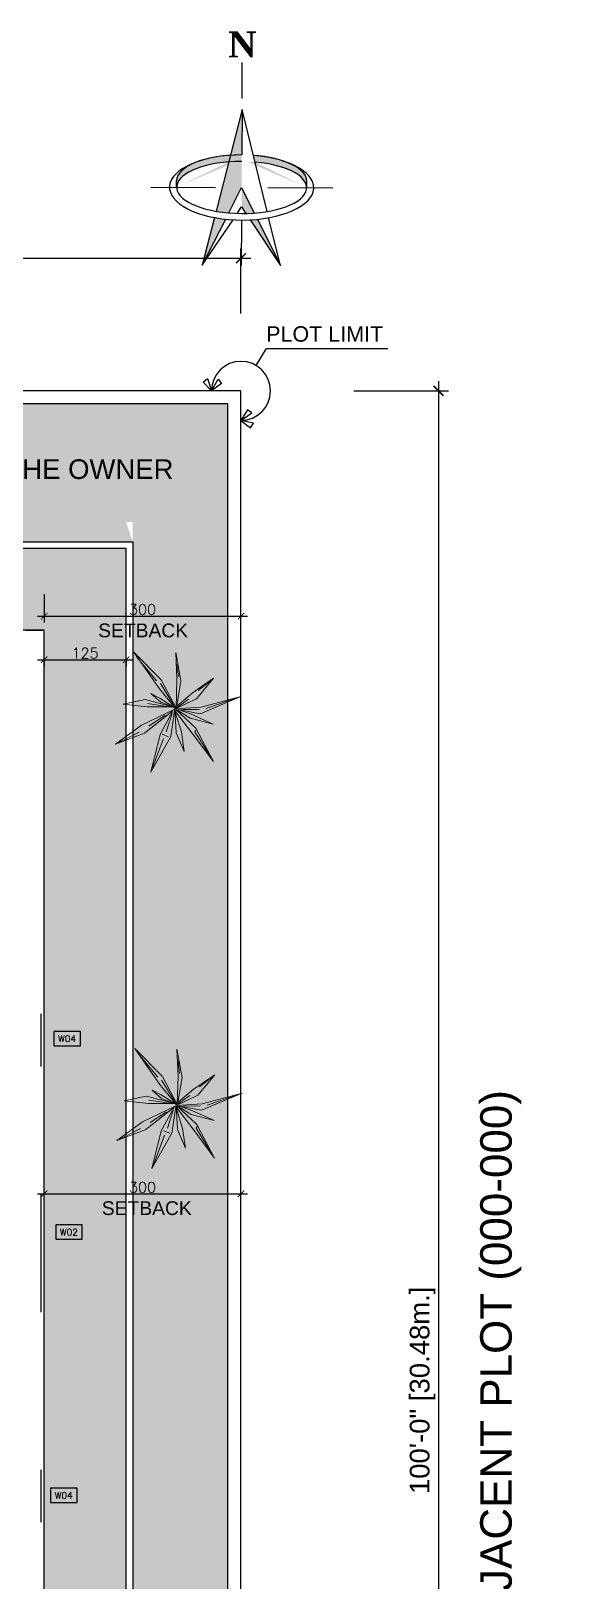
# Model space of a CAD drawing. Header units: centimetres. Extents: x -10658 to 14823, y -5448 to 3597.
# Drawn here: x -320 to 490, y 1235 to 3597 of the extents above; entities that cross this region are included whole.
import ezdxf
from ezdxf.enums import TextEntityAlignment as Align

# ---------------------------------------------------------------- set-up
doc = ezdxf.new("R2010")
doc.units = ezdxf.units.CM
doc.header["$LTSCALE"] = 100
doc.header["$MEASUREMENT"] = 0
doc.header["$PDMODE"] = 35
for name, pattern in [('A0-01 FLOOR PLANS$0$HIDDEN', [0.375, 0.25, -0.125]), ('FINAL PLOT$0$CENTER', [2, 1.25, -0.25, 0.25, -0.25]), ('FINAL PLOT$0$FINAL PLOT$0$CENTER', [2, 1.25, -0.25, 0.25, -0.25])]:
    doc.linetypes.add(name, pattern=pattern)
for name, color, linetype in [('A0-01 FLOOR PLANS$0$HIDDEN -03', 8, 'A0-01 FLOOR PLANS$0$HIDDEN'), ('A0-01 FLOOR PLANS$0$TEXT-SCHED', 3, 'Continuous'), ('A0-01 FLOOR PLANS$0$WALL-03', 2, 'Continuous'), ('DIM IN', 1, 'Continuous'), ('FINAL PLOT$0$CUTTING LINE', 4, 'Continuous'), ('FINAL PLOT$0$DIM-OUT', 1, 'Continuous'), ('FINAL PLOT$0$FINAL PLOT NORTH', 4, 'Continuous'), ('FINAL PLOT$0$NORTH', 4, 'Continuous'), ('FINAL PLOT$0$PLOT LIMIT', 6, 'FINAL PLOT$0$CENTER'), ('FINAL PLOT$0$PLOT LINE', 6, 'FINAL PLOT$0$FINAL PLOT$0$CENTER'), ('SOURROUNDING$0$KERBSTONE', 11, 'Continuous'), ('SOURROUNDING$0$TEXT', 3, 'Continuous'), ('SOURROUNDING$0$WALL-03', 2, 'Continuous'), ('TEXT', 3, 'Continuous')]:
    doc.layers.add(name, color=color, linetype=linetype)
doc.layers.add('SOURROUNDING$0$HAT', color=8, linetype='Continuous', lineweight=9)
doc.layers.add('SOURROUNDING$0$plantitas', color=68, linetype='Continuous', lineweight=5)
doc.styles.add('A0-01 FLOOR PLANS$0$A0-01 GROUND FLOOR PLAN - For Entry modification$0$ROMANS', font='romans')
doc.styles.add('ART', font='arial.ttf')
doc.styles.add('FINAL PLOT$0$ART', font='arial.ttf')
doc.styles.add('FINAL PLOT$0$ASA', font='romans.shx', dxfattribs={"width": 0.8})
doc.styles.add('FINAL PLOT$0$FINAL PLOT$0$ART', font='arial.ttf')
doc.styles.add('FINAL PLOT$0$FINAL PLOT$0$FINAL PLOT$0$ART', font='arial.ttf')
doc.styles.add('FINAL PLOT$0$FINAL PLOT$0$TNR', font='timesbd.ttf')
doc.styles.add('ROMANS', font='romans')
doc.styles.add('SOURROUNDING$0$ARIAL', font='arial.ttf', dxfattribs={"width": 0.8, "height": 150})
doc.dimstyles.new('A0-01 FLOOR PLANS$0$A0-01 GROUND FLOOR PLAN - For Entry modification$0$text', dxfattribs={"dimtxt": 18, "dimasz": 10, "dimexe": 10, "dimexo": 10, "dimgap": -6, "dimtad": 1, "dimtih": 1, "dimtoh": 1, "dimdec": 0, "dimdsep": 46, "dimtxsty": 'A0-01 FLOOR PLANS$0$A0-01 GROUND FLOOR PLAN - For Entry modification$0$ROMANS', "dimblk1": 'A0-01 FLOOR PLANS$0$A0-01 GROUND FLOOR PLAN - For Entry modification$0$_ARCHTICK', "dimblk2": 'A0-01 FLOOR PLANS$0$A0-01 GROUND FLOOR PLAN - For Entry modification$0$_ARCHTICK', "dimsah": 1, "dimcen": 25, "dimdle": 10, "dimse1": 1, "dimse2": 1, "dimsd1": 1, "dimsd2": 1, "dimclrd": 1, "dimclre": 1, "dimclrt": 2, "dimadec": 0, "dimazin": 0, "dimtfac": 1, "dimtdec": 0, "dimtmove": 2, "dimatfit": 3, "dimldrblk": 'A0-01 FLOOR PLANS$0$A0-01 GROUND FLOOR PLAN - For Entry modification$0$_ARCHTICK', "dimfxl": 1, "dimtolj": 1, "dimtzin": 0, "dimarcsym": 0})
doc.dimstyles.new('AS-17-100', dxfattribs={"dimtxt": 17, "dimasz": 10, "dimexe": 10, "dimexo": 10, "dimgap": 6, "dimtad": 1, "dimtoh": 1, "dimdec": 0, "dimdsep": 46, "dimtxsty": 'ROMANS', "dimblk1": 'ARCHTICK', "dimblk2": 'ARCHTICK', "dimsah": 1, "dimcen": 25, "dimdle": 10, "dimclrd": 1, "dimclre": 1, "dimclrt": 2, "dimadec": 0, "dimazin": 0, "dimtfac": 1, "dimtdec": 0, "dimtofl": 0, "dimtmove": 2, "dimatfit": 3, "dimldrblk": 'ARCHTICK', "dimfxl": 1, "dimtolj": 1, "dimtzin": 0, "dimarcsym": 0})
doc.dimstyles.new('FINAL PLOT$0$AS-23-100-FM', dxfattribs={"dimscale": 0, "dimtxt": 20, "dimasz": 15, "dimexe": 15, "dimexo": 10, "dimgap": 5, "dimtad": 1, "dimtoh": 1, "dimdec": 0, "dimlfac": 0.393701, "dimzin": 1, "dimdsep": 46, "dimlunit": 3, "dimtxsty": 'FINAL PLOT$0$ASA', "dimblk1": 'FINAL PLOT$0$_ARCHTICK', "dimblk2": 'FINAL PLOT$0$_ARCHTICK', "dimsah": 1, "dimcen": 15, "dimdle": 15, "dimclrd": 1, "dimclre": 1, "dimclrt": 3, "dimadec": 0, "dimazin": 0, "dimtfac": 1, "dimtdec": 0, "dimtmove": 2, "dimatfit": 3, "dimldrblk": 'FINAL PLOT$0$_ARCHTICK', "dimfxl": 1, "dimtolj": 1, "dimtzin": 0, "dimarcsym": 0})

# ---------------------------------------------------------------- blocks, each defined once
blk = doc.blocks.new('_ARCHTICK')
at = {"color": 0, "linetype": 'ByBlock', "const_width": 0.15}
blk.add_lwpolyline([(-0.5, -0.5), (0.5, 0.5)], dxfattribs=at)
blk = doc.blocks.new('*D35')
at = {"layer": 'Defpoints', "color": 0, "transparency": 16777216}
for p in [(-300, 2748), (0, 2704.6), (0, 2704.6)]:
    blk.add_point(p, dxfattribs=at)
at = {"layer": 'DIM IN', "color": 1, "lineweight": -2, "transparency": 16777216}
for p, q in [((-300, 2738), (-300, 2694.6)), ((-310, 2704.6), (10, 2704.6))]:
    blk.add_line(p, q, dxfattribs=at)
at = {"layer": 'DIM IN', "color": 1, "lineweight": -2, "transparency": 16777216, "xscale": 10, "yscale": 10, "zscale": 10, "rotation": 180}
blk.add_blockref('_ARCHTICK', (-300, 2704.6), dxfattribs=at)
at = {"layer": 'DIM IN', "color": 1, "lineweight": -2, "transparency": 16777216, "xscale": 10, "yscale": 10, "zscale": 10}
blk.add_blockref('_ARCHTICK', (0, 2704.6), dxfattribs=at)
at = {"layer": 'DIM IN', "color": 2, "transparency": 16777216, "insert": (-150, 2714.6), "char_height": 16, "attachment_point": 5, "style": 'ROMANS'}
blk.add_mtext('\\A1;300', dxfattribs=at)
blk = doc.blocks.new('*D36')
at = {"layer": 'Defpoints', "color": 0, "transparency": 16777216}
for p in [(-378.5, 3048), (-300, 3048), (-300, 2683)]:
    blk.add_point(p, dxfattribs=at)
at = {"layer": 'DIM IN', "color": 1, "lineweight": -2, "transparency": 16777216}
for p, q in [((-310, 3048), (-388.5, 3048)), ((-378.5, 2673), (-378.5, 3058)), ((-310, 2683), (-388.5, 2683))]:
    blk.add_line(p, q, dxfattribs=at)
at = {"layer": 'DIM IN', "color": 1, "lineweight": -2, "transparency": 16777216, "xscale": 10, "yscale": 10, "zscale": 10}
for p, rotation in [((-378.5, 3048), 90), ((-378.5, 2683), 270)]:
    blk.add_blockref('_ARCHTICK', p, dxfattribs=dict(at, rotation=rotation))
at = {"layer": 'DIM IN', "color": 2, "transparency": 16777216, "insert": (-388.5, 2865.5), "char_height": 16, "attachment_point": 5, "rotation": 90, "style": 'ROMANS'}
blk.add_mtext('\\A1;365', dxfattribs=at)
blk = doc.blocks.new('*D60')
at = {"layer": 'Defpoints', "color": 0, "transparency": 16777216}
for p in [(0, 1823.6), (-300, 1800.5), (0, 1745.8)]:
    blk.add_point(p, dxfattribs=at)
at = {"layer": 'DIM IN', "color": 1, "lineweight": -2, "transparency": 16777216}
for p, q in [((-310, 1823.6), (10, 1823.6)), ((-300, 1810.5), (-300, 1833.6)), ((0, 1755.8), (0, 1833.6))]:
    blk.add_line(p, q, dxfattribs=at)
at = {"layer": 'DIM IN', "color": 1, "lineweight": -2, "transparency": 16777216, "xscale": 10, "yscale": 10, "zscale": 10, "rotation": 180}
blk.add_blockref('_ARCHTICK', (-300, 1823.6), dxfattribs=at)
at = {"layer": 'DIM IN', "color": 1, "lineweight": -2, "transparency": 16777216, "xscale": 10, "yscale": 10, "zscale": 10}
blk.add_blockref('_ARCHTICK', (0, 1823.6), dxfattribs=at)
at = {"layer": 'DIM IN', "color": 2, "transparency": 16777216, "insert": (-150, 1833.6), "char_height": 16, "attachment_point": 5, "style": 'ROMANS'}
blk.add_mtext('\\A1;300', dxfattribs=at)
blk = doc.blocks.new('SOURROUNDING$0$0Q62D')
at = {"color": 0, "linetype": 'ByBlock'}
for p, q in [((-0.05, 1.11), (0.07, 0.48)), ((-0.03, 0.53), (-0.05, 1.11)), ((-0.03, 0.96), (0.02, 0.52)), ((-0.99, 0.59), (-0.35, 0.33)), ((-0.47, 0.19), (-0.99, 0.59)), ((-0.47, 0.28), (-0.92, 0.55)), ((-0.33, 0.67), (-0.16, 0.38)), ((-0.24, 0.34), (-0.33, 0.67)), ((-0.02, 0.02), (-0.03, 0.53)), ((0.1, 0.29), (0.34, 0.61)), ((0.34, 0.61), (0.15, 0.24)), ((0.28, 0.34), (1, 0.54)), ((1, 0.54), (0.36, 0.26)), ((1, 0.54), (0.41, 0.33)), ((-0.44, 0.21), (-0.38, 0.31)), ((-0.35, 0.33), (0, 0)), ((0, 0), (-0.24, 0.34)), ((-0.16, 0.38), (-0.02, 0.02)), ((0.07, 0.48), (0, 0.01)), ((0, 0.01), (0.1, 0.29)), ((0.02, 0.52), (0.05, 0.51)), ((0.03, 0.05), (0.28, 0.34)), ((0.08, 0.09), (0.31, 0.27)), ((-1.16, -0.15), (-0.66, 0.01)), ((-0.66, 0.01), (-0.05, 0.01)), ((-0.01, 0.01), (-0.62, -0.13)), ((-0.05, 0.01), (-0.47, 0.19)), ((-0.09, 0.04), (-0.36, 0.22)), ((0.01, 0), (-0.09, -0.29)), ((0.36, 0.26), (0, 0.01)), ((0, 0.01), (0.39, 0.1)), ((0, -0.42), (0.01, 0)), ((0.02, 0.01), (0.12, -0.52)), ((0.33, -0.36), (0.02, 0.01)), ((0.15, 0.24), (0.03, 0.05)), ((0.04, 0.01), (0.28, 0.02)), ((0.39, 0.1), (0.83, 0.01)), ((0.83, 0.01), (0.39, -0.02)), ((0.77, 0.01), (0.5, 0.01)), ((-1.16, -0.15), (-0.72, -0.06)), ((-0.62, -0.13), (-1.16, -0.15)), ((-0.2, -0.01), (-0.53, -0.04)), ((-0.35, -0.31), (-0.01, -0.04)), ((-0.04, -0.06), (-0.31, -0.35)), ((0, -0.03), (-0.3, -0.43)), ((-0.16, -0.45), (-0.12, -0.23)), ((-0.12, -0.23), (0, -0.03)), ((0.02, -0.06), (0.07, -0.48)), ((0.05, -0.01), (0.37, -0.3)), ((0.39, -0.02), (0.05, -0.01)), ((-0.64, -0.6), (-0.35, -0.31)), ((-0.3, -0.43), (-0.64, -0.6)), ((-0.09, -0.29), (-0.16, -0.45)), ((0.05, -1.18), (0, -0.42)), ((0.12, -0.52), (0.05, -1.18)), ((0.6, -0.73), (0.33, -0.36)), ((0.37, -0.3), (0.6, -0.73)), ((0.49, -0.56), (0.38, -0.38)), ((0.04, -1.08), (0.05, -0.56))]:
    blk.add_line(p, q, dxfattribs=at)
blk = doc.blocks.new('SOURROUNDING')
at = {"layer": 'SOURROUNDING$0$HAT', "transparency": 33554658}
h = blk.add_hatch(dxfattribs=at)
h.set_pattern_fill('CROSS', color=256, scale=150, angle=90)
h.paths.add_polyline_path([(-1392.1, 640), (-2418, 640), (-2418, 25), (-1392.1, 25)])
h.paths.add_polyline_path([(-1810, 2848), (-1810, 3028), (-3028, 3028), (-3028, 785), (-1820, 785), (-1820, 1969.7), (-1935, 1969.7), (-1935, 2521.2), (-1820, 2521.2), (-1820, 2848)])
h.paths.add_polyline_path([(-890, 3028), (-880, 2818), (-165, 2818), (-175, 2848), (-165, 2848), (-165, 652.9), (-722.1, 652.9), (-722.1, 25), (-20, 20), (-20, 3028)])
at = {"layer": 'SOURROUNDING$0$KERBSTONE', "lineweight": 13}
h = blk.add_hatch(dxfattribs=at)
h.set_pattern_fill('AR-HBONE', color=252, scale=5, angle=90)
h.paths.add_polyline_path([(-175, 1001.4), (-180.2, 999.4), (-175, 1003.3), (-175, 1910.1), (-189.2, 1904.7), (-175, 1915.1), (-175, 1965.3), (-177.8, 1965.6), (-175, 1966.2), (-175, 2515.3), (-190.9, 2509.3), (-175, 2521), (-175, 2569.6), (-179.5, 2570.1), (-175, 2571.1), (-175, 2808), (-890, 2808), (-890, 3028), (-1810, 3028), (-1810, 2511.2), (-1925, 2511.2), (-1925, 1979.7), (-1810, 1979.7), (-1810, 775), (-3028, 775), (-3028, 650), (-2728, 650), (-2448, 650), (-2428, 650), (-1382.1, 650), (-1382.1, 25), (-1257.6, 25), (-1257.1, 25), (-857.1, 25), (-732.1, 25), (-732.1, 668), (-175, 668)])
h.paths.add_polyline_path([(-1685, 828), (-1685, 2129.7), (-1770, 2129.7), (-1770, 2361.2), (-1685, 2361.2), (-1685, 2748), (-1220, 2748), (-1220, 2683), (-890, 2683), (-300, 2683), (-300, 788), (-590, 788), (-590, 793), (-817, 793), (-817, 713), (-1286.1, 713), (-1287.5, 828)], flags=16)
h.paths.add_polyline_path([(-1798.2, 1621.7), (-1726.1, 1621.7), (-1726.1, 1641.2), (-1798.2, 1641.2)], flags=16)
h.paths.add_polyline_path([(-1564, 2964.7), (-999.2, 2964.7), (-999.2, 3018.3), (-1564, 3018.3)], flags=16)
at = {"color": 6}
blk.add_lwpolyline([(-300, 2683), (-890, 2683), (-890, 2683), (-1220, 2683), (-1220, 2748), (-1685, 2748), (-1685, 828), (-890, 828), (-890, 793), (-590, 793), (-590, 788), (-300, 788)], close=True, dxfattribs=at)
at = {"layer": 'SOURROUNDING$0$KERBSTONE', "color": 2}
for p, q in [((-880, 2818), (-165, 2818)), ((-165, 2818), (-165, 658)), ((-890, 2808), (-175, 2808)), ((-175, 668), (-175, 2808))]:
    blk.add_line(p, q, dxfattribs=at)
at = {"layer": 'SOURROUNDING$0$WALL-03'}
for p, q in [((0, 3048), (-3048, 3048)), ((0, 0), (0, 3048)), ((-20, 3028), (-3028, 3028)), ((-20, 25), (-20, 3028))]:
    blk.add_line(p, q, dxfattribs=at)
at = {"layer": 'SOURROUNDING$0$plantitas', "color": 54, "extrusion": (0, 0, -1), "xscale": 90.07812315540856, "yscale": 90.07812315540856, "zscale": -90.07812315540879, "rotation": 141.4792577779152}
for p in [(100.8, 2563.8), (99, 1959.2)]:
    blk.add_blockref('SOURROUNDING$0$0Q62D', p, dxfattribs=at)
at = {"layer": 'SOURROUNDING$0$TEXT', "linetype": 'ByBlock', "style": 'SOURROUNDING$0$ARIAL'}
blk.add_text('LANDSCAPING BY THE OWNER', height=30, dxfattribs=at).set_placement((-738.4, 2913.6))
blk = doc.blocks.new('*D51')
at = {"layer": 'Defpoints', "color": 0, "transparency": 16777216}
for p in [(-300, 2648), (-175, 2648), (-175, 2638)]:
    blk.add_point(p, dxfattribs=at)
at = {"layer": 'DIM IN', "color": 1, "lineweight": -2, "transparency": 16777216}
for p, q in [((-310, 2638), (-165, 2638)), ((-300, 2638), (-300, 2628)), ((-175, 2638), (-175, 2628))]:
    blk.add_line(p, q, dxfattribs=at)
at = {"layer": 'DIM IN', "color": 1, "lineweight": -2, "transparency": 16777216, "xscale": 10, "yscale": 10, "zscale": 10, "rotation": 180}
blk.add_blockref('_ARCHTICK', (-300, 2638), dxfattribs=at)
at = {"layer": 'DIM IN', "color": 1, "lineweight": -2, "transparency": 16777216, "xscale": 10, "yscale": 10, "zscale": 10}
blk.add_blockref('_ARCHTICK', (-175, 2638), dxfattribs=at)
at = {"layer": 'DIM IN', "color": 2, "transparency": 16777216, "insert": (-237.5, 2648), "char_height": 16, "attachment_point": 5, "style": 'ROMANS'}
blk.add_mtext('\\A1;125', dxfattribs=at)
blk = doc.blocks.new('*D1760')
at = {"layer": 'A0-01 FLOOR PLANS$0$TEXT-SCHED', "color": 1, "lineweight": -2, "transparency": 16777216}
for p, q in [((-349.7, 1339.8), (-390.3, 1339.8)), ((-390.3, 1339.8), (-390.3, 1317.8)), ((-349.7, 1317.8), (-349.7, 1339.8)), ((-390.3, 1317.8), (-349.7, 1317.8))]:
    blk.add_line(p, q, dxfattribs=at)
at = {"layer": 'Defpoints', "color": 0, "transparency": 16777216}
blk.add_point((-370, 1328.8), dxfattribs=at)
blk.add_point((-370, 1328.8), dxfattribs=at)
blk.add_point((-370, 1328.8), dxfattribs=at)
at = {"layer": 'A0-01 FLOOR PLANS$0$TEXT-SCHED', "color": 2, "transparency": 16777216, "insert": (-370, 1328.8), "char_height": 8, "width": 47.143, "attachment_point": 5, "style": 'A0-01 FLOOR PLANS$0$A0-01 GROUND FLOOR PLAN - For Entry modification$0$ROMANS'}
blk.add_mtext('\\A1;{\\H1.25x;W04}', dxfattribs=at)
blk = doc.blocks.new('A0-01 FLOOR PLANS$0$A0-01 GROUND FLOOR PLAN - For Entry modification$0$_ARCHTICK')
at = {"color": 0, "linetype": 'ByBlock', "const_width": 0.15}
blk.add_lwpolyline([(-0.5, -0.5), (0.5, 0.5)], dxfattribs=at)
blk = doc.blocks.new('*D1761')
at = {"layer": 'A0-01 FLOOR PLANS$0$TEXT-SCHED', "color": 1, "lineweight": -2, "transparency": 16777216}
for p, q in [((-342.1, 1741.3), (-382.2, 1741.3)), ((-382.2, 1741.3), (-382.2, 1719.3)), ((-342.1, 1719.3), (-342.1, 1741.3)), ((-382.2, 1719.3), (-342.1, 1719.3))]:
    blk.add_line(p, q, dxfattribs=at)
at = {"layer": 'Defpoints', "color": 0, "transparency": 16777216}
blk.add_point((-362.2, 1730.3), dxfattribs=at)
blk.add_point((-362.2, 1730.3), dxfattribs=at)
blk.add_point((-362.2, 1730.3), dxfattribs=at)
at = {"layer": 'A0-01 FLOOR PLANS$0$TEXT-SCHED', "color": 2, "transparency": 16777216, "insert": (-362.2, 1730.3), "char_height": 8, "width": 48.402, "attachment_point": 5, "style": 'A0-01 FLOOR PLANS$0$A0-01 GROUND FLOOR PLAN - For Entry modification$0$ROMANS'}
blk.add_mtext('\\A1;{\\H1.25x;W02}', dxfattribs=at)
blk = doc.blocks.new('*D1762')
at = {"layer": 'A0-01 FLOOR PLANS$0$TEXT-SCHED', "color": 1, "lineweight": -2, "transparency": 16777216}
for p, q in [((-344.6, 2036.2), (-385.2, 2036.2)), ((-385.2, 2036.2), (-385.2, 2014.2)), ((-344.6, 2014.2), (-344.6, 2036.2)), ((-385.2, 2014.2), (-344.6, 2014.2))]:
    blk.add_line(p, q, dxfattribs=at)
at = {"layer": 'Defpoints', "color": 0, "transparency": 16777216}
blk.add_point((-364.9, 2025.2), dxfattribs=at)
blk.add_point((-364.9, 2025.2), dxfattribs=at)
blk.add_point((-364.9, 2025.2), dxfattribs=at)
at = {"layer": 'A0-01 FLOOR PLANS$0$TEXT-SCHED', "color": 2, "transparency": 16777216, "insert": (-364.9, 2025.2), "char_height": 8, "width": 47.143, "attachment_point": 5, "style": 'A0-01 FLOOR PLANS$0$A0-01 GROUND FLOOR PLAN - For Entry modification$0$ROMANS'}
blk.add_mtext('\\A1;{\\H1.25x;W04}', dxfattribs=at)
blk = doc.blocks.new('FINAL PLOT$0$FINAL PLOT$0$NORTH-03')
at = {"layer": 'FINAL PLOT$0$FINAL PLOT NORTH'}
h = blk.add_hatch(color=256, dxfattribs=at)
edge = h.paths.add_edge_path()
edge.add_line((378.6, -237.6), (378.6, -281.7))
edge.add_line((378.6, -281.7), (357, -324.9))
edge.add_ellipse((378.6, -281.7), major_axis=(110.1, 0), ratio=0.399921, start_angle=246.9258, end_angle=258.6923, ccw=False)
edge.add_line((335.4, -322.2), (356.4, -238.5))
edge.add_ellipse((378.6, -281.7), major_axis=(110.1, 0), ratio=0.399921, start_angle=90, end_angle=101.6552, ccw=False)
edge = h.paths.add_edge_path()
edge.add_ellipse((378.6, -281.7), major_axis=(122.1, 0), ratio=0.450994, start_angle=247.9688, end_angle=257.2925)
edge.add_line((351.8, -335.4), (312.5, -413.8))
edge.add_line((312.5, -413.8), (332.8, -332.7))
edge = h.paths.add_edge_path()
edge.add_ellipse((378.6, -281.7), major_axis=(122.1, 0), ratio=0.450994, start_angle=90, end_angle=99.1655)
edge.add_line((359.2, -227.3), (378.6, -149.5))
edge.add_line((378.6, -149.5), (378.6, -226.6))
h = blk.add_hatch(color=256, dxfattribs=at)
edge = h.paths.add_edge_path()
edge.add_ellipse((378.6, -281.7), major_axis=(110.1, 0), ratio=0.399921, start_angle=101.6552, end_angle=180, ccw=False)
edge.add_line((356.4, -238.5), (359.2, -227.3))
edge.add_ellipse((378.6, -281.7), major_axis=(122.1, 0), ratio=0.450994, start_angle=99.1655, end_angle=126.2962)
edge.add_ellipse((378.6, -270.5), major_axis=(110.1, 0), ratio=0.399921, start_angle=131.0071, end_angle=180)
edge.add_line((268.5, -270.5), (268.5, -281.4))
edge = h.paths.add_edge_path()
edge.add_ellipse((378.6, -281.7), major_axis=(110.1, 0), ratio=0.399921, start_angle=90, end_angle=101.6552, ccw=False)
edge.add_line((378.6, -237.6), (378.6, -226.6))
edge.add_ellipse((378.6, -281.7), major_axis=(122.1, 0), ratio=0.450994, start_angle=90, end_angle=99.1655)
edge.add_line((359.2, -227.3), (356.4, -238.5))
edge = h.paths.add_edge_path()
edge.add_ellipse((378.6, -281.7), major_axis=(122.1, 0), ratio=0.450994, start_angle=413.7038, end_angle=440.8345)
edge.add_line((398.1, -227.3), (400.9, -238.5))
edge.add_ellipse((378.6, -281.7), major_axis=(110.1, 0), ratio=0.399921, start_angle=360, end_angle=438.3448, ccw=False)
edge.add_line((488.8, -281.4), (488.8, -270.5))
edge.add_ellipse((378.6, -270.5), major_axis=(110.1, 0), ratio=0.399921, start_angle=0, end_angle=48.9929)
h = blk.add_hatch(color=256, dxfattribs=at)
edge = h.paths.add_edge_path()
edge.add_ellipse((378.6, -281.7), major_axis=(110.1, 0), ratio=0.399921, start_angle=273.7883, end_angle=281.3077)
edge.add_line((400.2, -324.9), (378.6, -281.7))
edge.add_line((378.6, -281.7), (378.6, -314.7))
edge.add_line((378.6, -314.7), (385.9, -325.6))
edge = h.paths.add_edge_path()
edge.add_line((444.7, -413.8), (405.5, -335.4))
edge.add_ellipse((378.6, -281.7), major_axis=(122.1, 0), ratio=0.450994, start_angle=276.7859, end_angle=282.7075, ccw=False)
edge.add_line((393, -336.3), (444.7, -413.8))
for p, q in [((378.6, -130.7), (378.3, -70.1)), ((378.6, -149.5), (335.4, -322.2)), ((378.6, -149.5), (378.6, -226.6)), ((421.8, -322.2), (378.6, -149.5)), ((224.6, -281.7), (334.6, -281.7)), ((268.5, -281.7), (268.5, -270.5)), ((357, -324.9), (378.6, -281.7)), ((378.6, -281.7), (400.2, -324.9)), ((422.7, -281.7), (532.7, -281.7)), ((488.8, -281.7), (488.8, -270.5)), ((371.3, -325.6), (378.6, -314.7)), ((378.6, -314.7), (385.9, -325.6)), ((332.8, -332.7), (312.5, -413.8)), ((312.5, -413.8), (351.8, -335.4)), ((312.5, -413.8), (364.2, -336.3)), ((378.6, -336.7), (378.6, -413.8)), ((393, -336.3), (444.7, -413.8)), ((405.5, -335.4), (444.7, -413.8)), ((444.7, -413.8), (424.4, -332.7))]:
    blk.add_line(p, q, dxfattribs=at)
for centre, major_axis, ratio, start_param, end_param in [((378.6, -281.7), (122.1, 0), 0.450994, 1.570796, 7.694013), ((378.6, -270.5), (110.1, 0), 0.399921, 1.570796, 3.141593), ((378.6, -270.5), (110.1, 0), 0.399921, 0, 1.393624), ((378.6, -281.7), (110.1, 0), 0.399921, 1.570796, 7.65056)]:
    blk.add_ellipse(centre, major_axis=major_axis, ratio=ratio, start_param=start_param, end_param=end_param, dxfattribs=at)
at = {"layer": 'FINAL PLOT$0$FINAL PLOT NORTH', "style": 'FINAL PLOT$0$FINAL PLOT$0$TNR'}
blk.add_text('N', height=44, rotation=0.2538, dxfattribs=at).set_placement((378.6, -39.3), align=Align.MIDDLE)
blk = doc.blocks.new('FINAL PLOT$0$_ARCHTICK')
at = {"color": 0, "linetype": 'ByBlock', "const_width": 0.15}
blk.add_lwpolyline([(-0.5, -0.5), (0.5, 0.5)], dxfattribs=at)
blk = doc.blocks.new('*D1981')
at = {"layer": 'Defpoints', "color": 0, "transparency": 16777216}
for p in [(0, 3250.3), (-3048, 3156), (0, 3156)]:
    blk.add_point(p, dxfattribs=at)
at = {"layer": 'FINAL PLOT$0$DIM-OUT', "color": 1, "lineweight": -2, "transparency": 16777216}
for p, q in [((-3048, 3166), (-3048, 3265.3)), ((0, 3166), (0, 3265.3)), ((-3063, 3250.3), (15, 3250.3))]:
    blk.add_line(p, q, dxfattribs=at)
at = {"layer": 'FINAL PLOT$0$DIM-OUT', "color": 1, "lineweight": -2, "transparency": 16777216, "xscale": 15, "yscale": 15, "zscale": 15, "rotation": 180}
blk.add_blockref('FINAL PLOT$0$_ARCHTICK', (-3048, 3250.3), dxfattribs=at)
at = {"layer": 'FINAL PLOT$0$DIM-OUT', "color": 1, "lineweight": -2, "transparency": 16777216, "xscale": 15, "yscale": 15, "zscale": 15}
blk.add_blockref('FINAL PLOT$0$_ARCHTICK', (0, 3250.3), dxfattribs=at)
at = {"layer": 'FINAL PLOT$0$DIM-OUT', "color": 3, "transparency": 16777216, "insert": (-1524, 3274.5), "char_height": 30, "attachment_point": 5, "style": 'FINAL PLOT$0$ART'}
blk.add_mtext('\\A1;100\'-0" [30.48m.]', dxfattribs=at)
blk = doc.blocks.new('*D1982')
at = {"layer": 'Defpoints', "color": 0, "transparency": 16777216}
for p in [(161.9, 3048), (161.9, 0), (300.9, 0)]:
    blk.add_point(p, dxfattribs=at)
at = {"layer": 'FINAL PLOT$0$DIM-OUT', "color": 1, "lineweight": -2, "transparency": 16777216}
for p, q in [((171.9, 3048), (315.9, 3048)), ((300.9, 3063), (300.9, -15)), ((171.9, 0), (315.9, 0))]:
    blk.add_line(p, q, dxfattribs=at)
at = {"layer": 'FINAL PLOT$0$DIM-OUT', "color": 1, "lineweight": -2, "transparency": 16777216, "xscale": 15, "yscale": 15, "zscale": 15}
for p, rotation in [((300.9, 3048), 90), ((300.9, 0), 270)]:
    blk.add_blockref('FINAL PLOT$0$_ARCHTICK', p, dxfattribs=dict(at, rotation=rotation))
at = {"layer": 'FINAL PLOT$0$DIM-OUT', "color": 3, "transparency": 16777216, "insert": (276.6, 1524), "char_height": 30, "attachment_point": 5, "rotation": 90, "style": 'FINAL PLOT$0$ART'}
blk.add_mtext('\\A1;100\'-0" [30.48m.]', dxfattribs=at)
blk = doc.blocks.new('A0-01 FLOOR PLANS')
at = {"layer": 'A0-01 FLOOR PLANS$0$HIDDEN -03'}
for p in [(-990, 2648), (-400, 753)]:
    blk.add_line(p, (-400, 2648), dxfattribs=at)
at = {"layer": 'A0-01 FLOOR PLANS$0$WALL-03'}
for p, q in [((-405, 2063), (-405, 1983)), ((-405, 1788), (-405, 1608)), ((-405, 1368), (-405, 1288))]:
    blk.add_line(p, q, dxfattribs=at)
at = {"layer": 'A0-01 FLOOR PLANS$0$TEXT-SCHED'}
for base, p1, p2, text, picture, middle in [((-364.9, 2025.2), (-364.9, 2025.2), (-364.9, 2025.2), '{\\H1.25x;W04}', '*D1762', (-364.9, 2025.2)), ((-362.2, 1730.3), (-362.2, 1730.3), (-362.2, 1730.3), '{\\H1.25x;W02}', '*D1761', (-362.2, 1730.3)), ((-370, 1328.8), (-370, 1328.8), (-370, 1328.8), '{\\H1.25x;W04}', '*D1760', (-370, 1328.8))]:
    dim = blk.add_linear_dim(base=base, p1=p1, p2=p2, text=text, dimstyle='A0-01 FLOOR PLANS$0$A0-01 GROUND FLOOR PLAN - For Entry modification$0$text', override={"dimtxt": 8, "dimgap": -6, "dimclrt": 2}, dxfattribs=at)
    dim.commit()
    dim.dimension.update_dxf_attribs({"geometry": picture, "text_midpoint": middle, "dimtype": 128})
blk = doc.blocks.new('FINAL PLOT')
at = {"layer": 'FINAL PLOT$0$CUTTING LINE', "color": 4}
for p, q in [((23.2, 3086.5), (39, 3112.7)), ((39, 3112.7), (223.8, 3112.7))]:
    blk.add_line(p, q, dxfattribs=at)
for points in [[(-45, 3048), (-57.8, 3061.3), (-51, 3066.6), (-45, 3048), (-34.7, 3065.6), (-29.8, 3059.1), (-45, 3048)], [(0, 3003), (14.3, 2991.4), (19, 2998.6), (0, 3003), (16.7, 3014.7), (9.9, 3019.1), (0, 3003)]]:
    blk.add_lwpolyline(points, dxfattribs=at)
blk.add_arc((0, 3048), 45, 270, 180, dxfattribs=at)
at = {"layer": 'FINAL PLOT$0$PLOT LIMIT', "color": 1}
blk.add_lwpolyline([(-3048, 0), (0, 0), (0, 3048), (-3048, 3048)], close=True, dxfattribs=at)
at = {"layer": 'FINAL PLOT$0$NORTH', "xscale": 0.9000000000000006, "yscale": 0.9000000000000006, "zscale": 0.9000000000000006, "rotation": 359.746219693848}
blk.add_blockref('FINAL PLOT$0$FINAL PLOT$0$NORTH-03', (-338.6, 3613.1), dxfattribs=at)
at = {"layer": 'FINAL PLOT$0$CUTTING LINE', "color": 4, "style": 'FINAL PLOT$0$FINAL PLOT$0$ART'}
blk.add_text('PLOT LIMIT', height=23.44, dxfattribs=at).set_placement((216.6, 3123), align=Align.RIGHT)
at = {"layer": 'FINAL PLOT$0$PLOT LINE', "color": 7, "style": 'FINAL PLOT$0$FINAL PLOT$0$FINAL PLOT$0$ART'}
blk.add_text('ADJACENT PLOT (000-000)', height=48, rotation=90, dxfattribs=at).set_placement((388.4, 1553.4), align=Align.MIDDLE_CENTER)
at = {"layer": 'FINAL PLOT$0$DIM-OUT'}
dim = blk.add_linear_dim(base=(0, 3250.3), p1=(-3048, 3156), p2=(0, 3156), dimstyle='FINAL PLOT$0$AS-23-100-FM', override={"dimscale": 1, "dimtxt": 30, "dimtxsty": 'FINAL PLOT$0$ART'}, dxfattribs=at)
dim.commit()
dim.dimension.update_dxf_attribs({"geometry": '*D1981', "text_midpoint": (-1524, 3274.5)})
dim = blk.add_linear_dim(base=(300.9, 0), p1=(161.9, 3048), p2=(161.9, 0), angle=90, dimstyle='FINAL PLOT$0$AS-23-100-FM', override={"dimscale": 1, "dimtxt": 30, "dimtxsty": 'FINAL PLOT$0$ART'}, dxfattribs=at)
dim.commit()
dim.dimension.update_dxf_attribs({"geometry": '*D1982', "text_midpoint": (276.6, 1524)})

msp = doc.modelspace()

# ---------------------------------------------------------------- linework, layer by layer
at = {"color": 6}
msp.add_lwpolyline([(-300, 2683), (-890, 2683), (-890, 2193), (-1220, 2193), (-1220, 2748), (-1685, 2748), (-1685, 828), (-890, 828), (-890, 793), (-590, 793), (-590, 788), (-300, 788)], close=True, dxfattribs=at)

# ---------------------------------------------------------------- block references
at = {"layer": 'DIM IN'}
msp.add_blockref('SOURROUNDING', (0, 0), dxfattribs=at)

# ---------------------------------------------------------------- texts
at = {"layer": 'TEXT', "style": 'ART'}
for p in [(-217.5, 2672.2), (-212, 1791.3)]:
    msp.add_text('SETBACK', height=21, dxfattribs=at).set_placement(p)

# ---------------------------------------------------------------- dimensions: what is measured, and where the dimension line sits
at = {"layer": 'DIM IN'}
dim = msp.add_linear_dim(base=(-378.5, 3048), p1=(-300, 2683), p2=(-300, 3048), angle=90, dimstyle='AS-17-100', override={"dimtxt": 16, "dimgap": 2}, dxfattribs=at)
dim.commit()
dim.dimension.update_dxf_attribs({"geometry": '*D36', "text_midpoint": (-388.5, 2865.5)})
for base, p1, p2, picture, middle in [((0, 2704.6), (-300, 2748), (0, 2704.6), '*D35', (-150, 2714.6)), ((-175, 2638), (-300, 2648), (-175, 2648), '*D51', (-237.5, 2648)), ((0, 1823.6), (-300, 1800.5), (0, 1745.8), '*D60', (-150, 1833.6))]:
    dim = msp.add_linear_dim(base=base, p1=p1, p2=p2, dimstyle='AS-17-100', override={"dimtxt": 16, "dimgap": 2}, dxfattribs=at)
    dim.commit()
    dim.dimension.update_dxf_attribs({"geometry": picture, "text_midpoint": middle})

# ---------------------------------------------------------------- next in the draw order: wipeouts: each hides what was drawn before it
msp.add_wipeout([(2339.5, 3271), (12.7, 3231.6), (170.5, 1963.7), (571.4, 525.1), (2865.3, 374), (2457.8, 1838.9)]).dxf.layer = 'DIM IN'

# ---------------------------------------------------------------- next in the draw order: block references
for name, p in [('FINAL PLOT', (0, 0)), ('A0-01 FLOOR PLANS', (100, 35))]:
    msp.add_blockref(name, p, dxfattribs=at)

doc.saveas('drawing.dxf')
